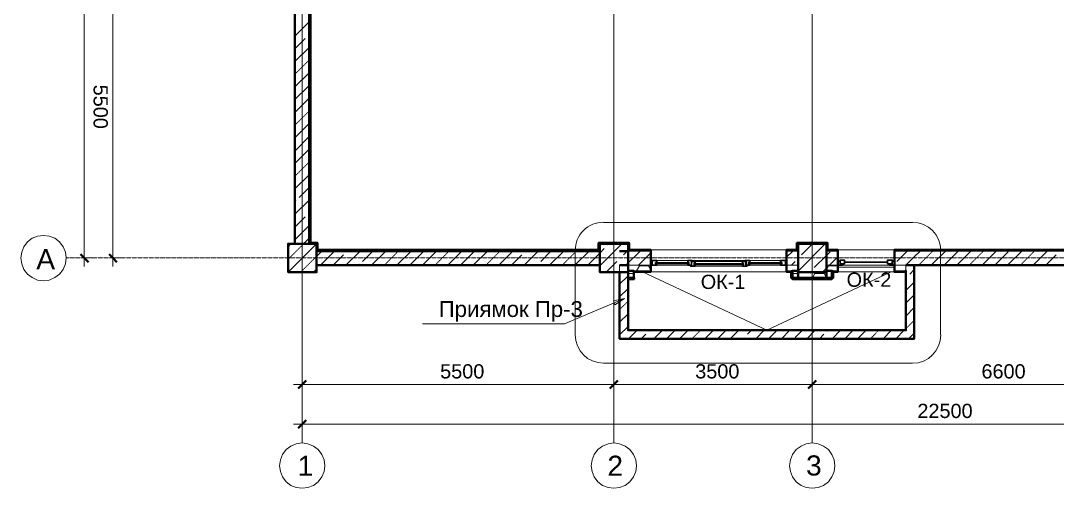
# Model space of a CAD drawing. Header units: millimetres. Extents: x -83618 to -12593, y -3271 to 55593.
# Drawn here: x -56740 to -38448, y 16857 to 25109 of the extents above; entities that cross this region are included whole.
import ezdxf

# ---------------------------------------------------------------- set-up
doc = ezdxf.new("R2010")
doc.units = ezdxf.units.MM
doc.linetypes.add('PDF_IMPORT', pattern=[1, 0.8, -0.2])
doc.layers.add('PDF _Геометрия', color=7, linetype='Continuous')
doc.layers.add('PDF _Текст', color=7, linetype='Continuous')
doc.styles.add('PDF Arial', font='arial.ttf')

msp = doc.modelspace()

# ---------------------------------------------------------------- linework, layer by layer
at = {"layer": 'PDF _Геометрия', "linetype": 'PDF_IMPORT', "lineweight": 9, "ltscale": 0.786667}
for points in [[(-51773.52465, 17656.98676), (-51773.52465, 47496.07923)], [(-46273.17257, 17656.98676), (-46273.17257, 47496.07923)], [(-42771.40877, 17656.98676), (-42771.40877, 47496.07923)]]:
    msp.add_lwpolyline(points, dxfattribs=at)
at = {"layer": 'PDF _Геометрия', "lineweight": 18}
for points in [[(-55618.26652, 46577.23674), (-55618.26652, 20769.19521)], [(-55114.38516, 46577.23674), (-55114.38516, 40424.80288), (-55114.38516, 33421.27529), (-55114.38516, 29673.92226), (-55114.38516, 26421.98199), (-55114.38516, 20769.19521)], [(-41005.70684, 21548.3059), (-46455.24735, 21548.3059)], [(-49406.55251, 21044.42453), (-49457.36408, 21044.42453), (-49605.56448, 21044.42453)], [(-46954.89442, 21048.65883), (-46954.89442, 19562.42051)], [(-45621.0908, 20875.05264), (-45621.0908, 21044.42453), (-46023.34904, 21044.42453), (-45621.0908, 21044.42453), (-45621.0908, 21065.59602), (-43224.47858, 21065.59602), (-43224.47858, 21044.42453), (-43224.47858, 20875.05264)], [(-41323.27913, 20794.601), (-41120.03286, 20794.601), (-41323.27913, 20794.601), (-41323.27913, 20896.22413), (-41323.27913, 21044.42453), (-41323.27913, 21065.59602), (-42322.57327, 21065.59602), (-42322.57327, 21044.42453), (-42322.57327, 20896.22413), (-42322.57327, 20794.601), (-42521.58524, 20794.601), (-42322.57327, 20794.601)], [(-42322.57327, 21044.42453), (-42521.58524, 21044.42453)], [(-42521.58524, 21044.42453), (-42322.57327, 21044.42453)], [(-40506.05976, 19562.42051), (-40506.05976, 21048.65883)], [(-55664.84379, 20921.62991), (-55618.26652, 20921.62991), (-55465.83182, 20921.62991)], [(-55160.96242, 20921.62991), (-55114.38516, 20921.62991), (-54961.95046, 20921.62991)], [(-45599.91931, 20875.05264), (-43245.65006, 20875.05264)], [(-45599.91931, 20794.601), (-44901.26027, 20794.601), (-44922.43176, 20794.601), (-44922.43176, 20777.66381), (-43923.13762, 20777.66381), (-43923.13762, 20794.601), (-43944.3091, 20794.601), (-43944.3091, 20858.11545), (-44901.26027, 20858.11545), (-44901.26027, 20794.601), (-44905.49457, 20794.601), (-44905.49457, 20858.11545), (-43940.07481, 20858.11545), (-43940.07481, 20794.601), (-43944.3091, 20794.601), (-43245.65006, 20794.601)], [(-46171.54944, 20794.601), (-46171.54944, 19494.67175), (-40971.83246, 19494.67175), (-40971.83246, 20794.601)], [(-45621.0908, 20794.601), (-46023.34904, 20794.601), (-45621.0908, 20794.601), (-45621.0908, 20697.21216), (-45621.0908, 20676.04067), (-43224.47858, 20676.04067), (-43224.47858, 20697.21216), (-43122.85544, 20697.21216), (-43224.47858, 20697.21216), (-43224.47858, 20794.601), (-43021.23231, 20794.601), (-43224.47858, 20794.601)], [(-41378.32499, 20676.04067), (-43571.69095, 19647.10645), (-41120.03286, 19647.10645), (-46023.34904, 19647.10645), (-43571.69095, 19647.10645), (-45765.05691, 20676.04067)], [(-41323.27913, 20697.21216), (-41128.50146, 20697.21216), (-41323.27913, 20697.21216), (-41323.27913, 20676.04067), (-42322.57327, 20676.04067), (-42322.57327, 20697.21216), (-42424.1964, 20697.21216), (-42322.57327, 20697.21216), (-42322.57327, 20714.14935)], [(-41323.27913, 20760.72662), (-42322.57327, 20760.72662)], [(-41120.03286, 20248.37666), (-41120.03286, 20697.21216), (-41120.03286, 20794.601)], [(-46023.34904, 20248.37666), (-46023.34904, 20570.18324)], [(-46082.6292, 20206.03368), (-47145.4378, 19757.19818), (-49647.90745, 19757.19818)], [(-46023.34904, 19960.44444), (-46023.34904, 20011.25601), (-46023.34904, 20159.45641)], [(-41120.03286, 19960.44444), (-41120.03286, 20011.25601), (-41120.03286, 20159.45641)], [(-46455.24735, 19062.77344), (-41005.70684, 19062.77344)], [(-51925.95935, 18690.15528), (-46273.17257, 18690.15528), (-42771.40877, 18690.15528), (-36170.13942, 18690.15528), (-29120.03455, 18690.15528)], [(-51773.52465, 18639.34371), (-51773.52465, 18690.15528), (-51773.52465, 18838.35568)], [(-46273.17257, 18639.34371), (-46273.17257, 18690.15528), (-46273.17257, 18838.35568)], [(-42771.40877, 18639.34371), (-42771.40877, 18690.15528), (-42771.40877, 18838.35568)], [(-51773.52465, 17936.45038), (-51773.52465, 17987.26194), (-51773.52465, 18139.69664)], [(-51925.95935, 17987.26194), (-29120.03455, 17987.26194)]]:
    msp.add_lwpolyline(points, dxfattribs=at)
at = {"layer": 'PDF _Геометрия', "lineweight": 40}
for points in [[(-51650.73003, 26172.15846), (-51629.55855, 26172.15846), (-51629.55855, 21171.45345), (-51629.55855, 21188.39064), (-51523.70112, 21188.39064), (-51523.70112, 21171.45345), (-51629.55855, 21171.45345), (-51650.73003, 21171.45345), (-51650.73003, 26172.15846), (-51650.73003, 21171.45345), (-51900.55357, 21171.45345), (-51900.55357, 26172.15846)], [(-51523.70112, 21171.45345), (-52023.34819, 21171.45345)], [(-52023.34819, 21171.45345), (-52023.34819, 20671.80638)], [(-51523.70112, 20671.80638), (-51523.70112, 21171.45345)], [(-46522.99611, 21044.42453), (-46522.99611, 21065.59602), (-51523.70112, 21065.59602), (-51523.70112, 21044.42453), (-46522.99611, 21044.42453), (-51523.70112, 21044.42453), (-51523.70112, 20794.601), (-46522.99611, 20794.601)], [(-36419.96295, 20794.601), (-40971.83246, 20794.601), (-41120.03286, 20794.601), (-40971.83246, 20794.601), (-40971.83246, 19494.67175), (-41120.03286, 19494.67175), (-46023.34904, 19494.67175), (-46171.54944, 19494.67175), (-46171.54944, 20671.80638), (-46522.99611, 20671.80638), (-46023.34904, 20671.80638), (-46023.34904, 21171.45345), (-46522.99611, 21171.45345), (-46023.34904, 21171.45345), (-46023.34904, 21044.42453), (-46171.54944, 21044.42453)], [(-46023.34904, 21044.42453), (-46023.34904, 21065.59602), (-45621.0908, 21065.59602), (-45621.0908, 21044.42453), (-45621.0908, 20794.601), (-45621.0908, 20697.21216), (-45621.0908, 20676.04067), (-45921.7259, 20676.04067), (-45921.7259, 20697.21216), (-46023.34904, 20697.21216), (-46023.34904, 20570.18324), (-45921.7259, 20570.18324), (-45921.7259, 20697.21216), (-46023.34904, 20697.21216), (-46023.34904, 20794.601), (-46171.54944, 20794.601)], [(-46171.54944, 20671.80638), (-46023.34904, 20671.80638), (-46023.34904, 19647.10645), (-41120.03286, 19647.10645), (-41120.03286, 20697.21216), (-41128.50146, 20697.21216), (-41128.50146, 20676.04067), (-41323.27913, 20676.04067), (-41323.27913, 20697.21216), (-41323.27913, 20794.601), (-41323.27913, 21044.42453), (-41323.27913, 21065.59602), (-40971.83246, 21065.59602), (-36419.96295, 21065.59602), (-36419.96295, 21044.42453)], [(-43021.23231, 20794.601), (-43021.23231, 20697.21216), (-43122.85544, 20697.21216), (-43122.85544, 20676.04067), (-43224.47858, 20676.04067), (-43224.47858, 20697.21216), (-43224.47858, 20794.601), (-43224.47858, 21044.42453), (-43224.47858, 21065.59602), (-43021.23231, 21065.59602), (-43021.23231, 21044.42453)], [(-42521.58524, 20794.601), (-42521.58524, 20697.21216), (-42424.1964, 20697.21216), (-42424.1964, 20676.04067), (-42322.57327, 20676.04067), (-42322.57327, 20697.21216), (-42322.57327, 20794.601), (-42322.57327, 21044.42453), (-42322.57327, 21065.59602), (-42521.58524, 21065.59602), (-42521.58524, 21044.42453)], [(-55546.28347, 20849.64686), (-55618.26652, 20921.62991), (-55686.01528, 20989.37867)], [(-55042.4021, 20849.64686), (-55114.38516, 20921.62991), (-55182.13391, 20989.37867)], [(-52023.34819, 20671.80638), (-51523.70112, 20671.80638)], [(-51701.5416, 18757.90404), (-51773.52465, 18690.15528), (-51845.50771, 18618.17223)], [(-46201.18952, 18757.90404), (-46273.17257, 18690.15528), (-46345.15562, 18618.17223)], [(-42703.66002, 18757.90404), (-42771.40877, 18690.15528), (-42843.39183, 18618.17223)], [(-51701.5416, 18059.245), (-51773.52465, 17987.26194), (-51845.50771, 17919.51319)]]:
    msp.add_lwpolyline(points, dxfattribs=at)
at = {"layer": 'PDF _Геометрия', "color": 49, "lineweight": 9, "true_color": 0x474747}
for points in [[(-51900.55357, 24838.35484), (-51650.73003, 25088.17837)], [(-51887.85068, 25075.47548), (-51883.61638, 25075.47548)], [(-51900.55357, 24613.93708), (-51718.47879, 24796.01186)], [(-51663.43293, 24851.05773), (-51659.19863, 24851.05773)], [(-51900.55357, 24389.51933), (-51650.73003, 24639.34287)], [(-51900.55357, 23940.68383), (-51650.73003, 24190.50736)], [(-51900.55357, 23716.26607), (-51663.43293, 23953.38672)], [(-51900.55357, 23491.84832), (-51650.73003, 23741.67186)], [(-51900.55357, 23043.01282), (-51650.73003, 23292.83635)], [(-51887.85068, 22827.06366), (-51650.73003, 23068.4186)], [(-51900.55357, 22589.94302), (-51650.73003, 22839.76655)], [(-51900.55357, 22141.10751), (-51650.73003, 22390.93105)], [(-51828.57052, 21988.67281), (-51650.73003, 22166.51329)], [(-51900.55357, 21692.27201), (-51650.73003, 21942.09554)], [(-51887.85068, 21929.39265), (-51883.61638, 21933.62695)], [(-51900.55357, 21467.85425), (-51718.47879, 21649.92903)], [(-51663.43293, 21704.9749), (-51659.19863, 21709.20919)], [(-51900.55357, 21243.4365), (-51650.73003, 21493.26004)], [(-51748.11887, 21171.45345), (-51650.73003, 21268.84228)], [(-52023.34819, 21120.64188), (-51972.53662, 21171.45345)], [(-52023.34819, 20671.80638), (-51523.70112, 21171.45345)], [(-51523.70112, 20947.0357), (-51426.31228, 21044.42453)], [(-51451.71806, 20794.601), (-51201.89453, 21044.42453)], [(-51002.88256, 20794.601), (-50753.05902, 21044.42453)], [(-50706.48175, 20862.34975), (-50524.40697, 21044.42453)], [(-50549.81276, 20794.601), (-50299.98922, 21044.42453)], [(-50100.97725, 20794.601), (-49851.15372, 21044.42453)], [(-49863.85661, 20807.30389), (-49626.73597, 21044.42453)], [(-49652.14175, 20794.601), (-49402.31821, 21044.42453)], [(-49203.30624, 20794.601), (-48953.48271, 21044.42453)], [(-48754.47074, 20794.601), (-48504.6472, 21044.42453)], [(-48305.63523, 20794.601), (-48055.8117, 21044.42453)], [(-47856.79973, 20794.601), (-47606.97619, 21044.42453)], [(-47564.63322, 20862.34975), (-47382.55844, 21044.42453)], [(-47407.96422, 20794.601), (-47158.14069, 21044.42453)], [(-46959.12872, 20794.601), (-46709.30518, 21044.42453)], [(-46722.00808, 20807.30389), (-46522.99611, 21006.31586), (-46442.54446, 21086.7675)], [(-46522.99611, 20781.8981), (-46133.44076, 21171.45345)], [(-46383.2643, 21146.04767), (-46383.2643, 21146.04767)], [(-46103.80068, 20976.67578), (-46036.05193, 21044.42453), (-46023.34904, 21057.12742)], [(-46061.45771, 20794.601), (-45811.63417, 21044.42453)], [(-43224.47858, 20938.5671), (-43114.38685, 21044.42453)], [(-43021.23231, 21137.57907), (-42991.59223, 21171.45345)], [(-43021.23231, 20688.74357), (-42542.75673, 21171.45345)], [(-42961.95215, 20976.67578), (-42767.17448, 21171.45345)], [(-41323.27913, 21044.42453), (-41319.04483, 21044.42453)], [(-41276.70186, 20862.34975), (-41094.62708, 21044.42453)], [(-41120.03286, 20794.601), (-40971.83246, 20942.8014), (-40870.20933, 21044.42453)], [(-40671.19736, 20794.601), (-40421.37382, 21044.42453)], [(-40434.07671, 20807.30389), (-40196.95607, 21044.42453)], [(-40222.36185, 20794.601), (-39972.53832, 21044.42453)], [(-39773.52635, 20794.601), (-39523.70281, 21044.42453)], [(-39324.69084, 20794.601), (-39074.86731, 21044.42453)], [(-38875.85534, 20794.601), (-38626.0318, 21044.42453)], [(-51227.30031, 20794.601), (-51045.22553, 20976.67578)], [(-50990.17967, 21031.72164), (-50985.94537, 21035.95594)], [(-48978.88849, 20794.601), (-48741.76785, 21031.72164)], [(-48081.21748, 20794.601), (-47899.1427, 20976.67578)], [(-47844.09684, 21031.72164), (-47844.09684, 21035.95594)], [(-46408.67008, 20671.80638), (-46218.12671, 20862.34975)], [(-46158.84655, 20921.62991), (-46158.84655, 20921.62991)], [(-45837.03996, 20794.601), (-45621.0908, 21010.55015)], [(-43139.79263, 20794.601), (-43072.04388, 20862.34975)], [(-43016.99801, 20921.62991), (-43012.76372, 20921.62991)], [(-42737.5344, 20752.25802), (-42521.58524, 20963.97288), (-42453.83648, 21031.72164)], [(-42466.53938, 20794.601), (-42322.57327, 20942.8014)], [(-39549.10859, 20794.601), (-39311.98795, 21031.72164)], [(-38651.43758, 20794.601), (-38469.3628, 20976.67578)], [(-51574.51268, 20671.80638), (-51523.70112, 20722.61794)], [(-50765.76192, 20807.30389), (-50761.52762, 20811.53819)], [(-47619.67909, 20807.30389), (-47619.67909, 20811.53819)], [(-46184.25233, 20671.80638), (-46171.54944, 20684.50927)], [(-42792.58026, 20697.21216), (-42788.34596, 20697.21216)], [(-42593.56829, 20671.80638), (-42521.58524, 20739.55513)], [(-41120.03286, 20794.601), (-41120.03286, 20794.601)], [(-41052.28411, 20637.932), (-40971.83246, 20718.38365)], [(-46171.54944, 20460.09152), (-46023.34904, 20608.29192)], [(-41120.03286, 20345.76549), (-40971.83246, 20493.96589)], [(-41107.32997, 20582.88614), (-41107.32997, 20587.12043)], [(-46171.54944, 20235.67376), (-46023.34904, 20383.87417)], [(-41120.03286, 20121.34774), (-40971.83246, 20269.54814)], [(-41120.03286, 19896.92999), (-40971.83246, 20045.13039)], [(-46171.54944, 19786.83826), (-46023.34904, 19935.03866)], [(-46171.54944, 19562.42051), (-46023.34904, 19710.62091)], [(-46014.88044, 19494.67175), (-45862.44574, 19647.10645)], [(-45790.46269, 19494.67175), (-45710.01104, 19575.1234)], [(-45654.96518, 19630.16926), (-45650.73088, 19630.16926)], [(-45566.04494, 19494.67175), (-45413.61024, 19647.10645)], [(-45341.62718, 19494.67175), (-45189.19248, 19647.10645)], [(-45117.20943, 19494.67175), (-44964.77473, 19647.10645)], [(-44668.37393, 19494.67175), (-44515.93923, 19647.10645)], [(-44443.95617, 19494.67175), (-44291.52147, 19647.10645)], [(-44219.53842, 19494.67175), (-44067.10372, 19647.10645)], [(-43914.66902, 19575.1234), (-43842.68597, 19647.10645)], [(-43766.46862, 19494.67175), (-43618.26822, 19647.10645)], [(-43542.05087, 19494.67175), (-43410.78765, 19630.16926)], [(-43317.63312, 19494.67175), (-43169.43271, 19647.10645)], [(-43072.04388, 19515.84324), (-42945.01496, 19647.10645)], [(-42868.79761, 19494.67175), (-42720.59721, 19647.10645)], [(-42644.37986, 19494.67175), (-42568.16251, 19575.1234)], [(-42513.11664, 19630.16926), (-42508.88235, 19630.16926)], [(-42419.96211, 19494.67175), (-42271.7617, 19647.10645)], [(-42195.54435, 19494.67175), (-42047.34395, 19647.10645)], [(-41971.1266, 19494.67175), (-41822.9262, 19647.10645)], [(-41522.2911, 19494.67175), (-41374.09069, 19647.10645)], [(-41297.87334, 19494.67175), (-41149.67294, 19647.10645)], [(-41073.45559, 19494.67175), (-40971.83246, 19596.29488)], [(-43969.71489, 19515.84324), (-43969.71489, 19520.07753)]]:
    msp.add_lwpolyline(points, dxfattribs=at)
at = {"layer": 'PDF _Геометрия', "lineweight": 9}
for points in [[(-51650.73003, 24986.55524), (-51638.02714, 24986.55524)], [(-51629.55855, 24935.74367), (-51633.79284, 24927.27508)], [(-51650.73003, 24783.30897), (-51638.02714, 24783.30897)], [(-51629.55855, 24643.57716), (-51629.55855, 24643.57716)], [(-51650.73003, 24478.43957), (-51638.02714, 24478.43957)], [(-51650.73003, 23868.70077), (-51638.02714, 23868.70077)], [(-51650.73003, 23665.45451), (-51638.02714, 23665.45451)], [(-51633.79284, 23428.33386), (-51650.73003, 23457.97394)], [(-51650.73003, 23360.58511), (-51638.02714, 23360.58511)], [(-51650.73003, 22750.84631), (-51638.02714, 22750.84631)], [(-51650.73003, 22547.60004), (-51638.02714, 22547.60004)], [(-51629.55855, 22496.78848), (-51646.49574, 22467.1484)], [(-51642.26144, 22272.37072), (-51650.73003, 22259.66783)], [(-51650.73003, 22242.73064), (-51638.02714, 22242.73064)], [(-51650.73003, 21632.99184), (-51638.02714, 21632.99184)], [(-51646.49574, 21450.91706), (-51650.73003, 21446.68277)], [(-51650.73003, 21429.74558), (-51638.02714, 21429.74558)], [(-51650.73003, 21425.51128), (-51650.73003, 21425.51128)], [(-51633.79284, 21196.85923), (-51650.73003, 21222.26501)], [(-51570.27839, 21175.68775), (-51574.51268, 21171.45345)], [(-50854.68216, 21061.36172), (-50854.68216, 21065.59602)], [(-50727.65324, 21044.42453), (-50731.88754, 21052.89313)], [(-50350.80079, 21057.12742), (-50355.03509, 21044.42453)], [(-50223.77187, 21065.59602), (-50228.00617, 21065.59602)], [(-49990.88553, 21065.59602), (-49999.35412, 21048.65883)], [(-49669.07894, 21044.42453), (-49681.78183, 21065.59602)], [(-49440.42689, 21057.12742), (-49444.66118, 21065.59602)], [(-49317.63227, 21044.42453), (-49317.63227, 21048.65883)], [(-49169.43187, 21065.59602), (-49182.13476, 21044.42453)], [(-48936.54552, 21061.36172), (-48945.01411, 21044.42453)], [(-48847.62528, 21048.65883), (-48860.32817, 21065.59602)], [(-48263.29226, 21044.42453), (-48271.76086, 21065.59602)], [(-47526.52455, 21065.59602), (-47539.22744, 21044.42453)], [(-47175.07788, 21065.59602), (-47175.07788, 21061.36172)], [(-43033.9352, 21124.87618), (-43021.23231, 21124.87618)], [(-42936.54637, 21175.68775), (-42949.24926, 21188.39064)], [(-42521.58524, 21124.87618), (-42500.41375, 21124.87618)], [(-41196.25021, 21052.89313), (-41200.48451, 21044.42453)], [(-40290.11061, 21061.36172), (-40294.3449, 21065.59602)], [(-40163.08169, 21044.42453), (-40167.31599, 21052.89313)], [(-39197.66193, 21065.59602), (-39206.13052, 21044.42453)], [(-39108.74168, 21044.42453), (-39121.44458, 21065.59602)], [(-38880.08963, 21052.89313), (-38884.32393, 21065.59602)], [(-45820.10277, 20781.8981), (-45820.10277, 20781.8981)], [(-45820.10277, 20781.8981), (-45820.10277, 20781.8981)], [(-42483.47656, 20781.8981), (-42483.47656, 20781.8981)], [(-42483.47656, 20781.8981), (-42483.47656, 20781.8981)], [(-43021.23231, 20612.52622), (-43042.4038, 20646.40059)], [(-43021.23231, 20612.52622), (-43042.4038, 20646.40059)], [(-42724.83151, 20646.40059), (-42724.83151, 20646.40059)], [(-42724.83151, 20646.40059), (-42724.83151, 20646.40059)], [(-42521.58524, 20570.18324), (-42521.58524, 20570.18324)], [(-42521.58524, 20570.18324), (-42521.58524, 20570.18324)]]:
    msp.add_lwpolyline(points, dxfattribs=at)
at = {"layer": 'PDF _Геометрия', "color": 49, "linetype": 'PDF_IMPORT', "lineweight": 9, "ltscale": 0.069542, "true_color": 0x474747}
for points in [[(-51900.55357, 24165.10158), (-51650.73003, 24414.92511)], [(-50325.39501, 20794.601), (-50075.57147, 21044.42453)], [(-48530.05299, 20794.601), (-48280.22945, 21044.42453)], [(-40895.61511, 20794.601), (-40645.79157, 21044.42453)]]:
    msp.add_lwpolyline(points, dxfattribs=at)
at = {"layer": 'PDF _Геометрия', "color": 49, "linetype": 'PDF_IMPORT', "lineweight": 9, "ltscale": 0.038909, "true_color": 0x474747}
for points in [[(-51900.55357, 23267.43057), (-51650.73003, 23517.25411)], [(-49427.724, 20794.601), (-49177.90046, 21044.42453)]]:
    msp.add_lwpolyline(points, dxfattribs=at)
at = {"layer": 'PDF _Геометрия', "color": 49, "linetype": 'PDF_IMPORT', "lineweight": 9, "ltscale": 0.070711, "true_color": 0x474747}
for points in [[(-51900.55357, 22365.52526), (-51650.73003, 22615.3488)], [(-47183.54647, 20794.601), (-46933.72294, 21044.42453)]]:
    msp.add_lwpolyline(points, dxfattribs=at)
at = {"layer": 'PDF _Геометрия', "lineweight": 18}
for points in [[(-56338.09705, 21319.65385), (-56443.95448, 21306.95096), (-56537.10902, 21268.84228), (-56621.79496, 21205.32783), (-56685.30942, 21120.64188), (-56723.4181, 21023.25305), (-56740.35529, 20921.62991), (-56723.4181, 20815.77248), (-56685.30942, 20718.38365), (-56621.79496, 20637.932), (-56537.10902, 20574.41754), (-56443.95448, 20532.07457), (-56338.09705, 20519.37168), (-56236.47392, 20532.07457), (-56139.08508, 20574.41754), (-56054.39914, 20637.932), (-55990.88468, 20718.38365), (-55952.776, 20815.77248), (-55940.07311, 20921.62991), (-55952.776, 21023.25305), (-55990.88468, 21120.64188), (-56054.39914, 21205.32783), (-56139.08508, 21268.84228), (-56236.47392, 21306.95096)], [(-43021.23231, 21044.42453), (-43224.47858, 21044.42453)], [(-40971.83246, 21044.42453), (-36419.96295, 21044.42453), (-40971.83246, 21044.42453), (-41323.27913, 21044.42453)], [(-44969.00903, 20841.17827), (-45515.23337, 20841.17827), (-45515.23337, 20875.05264), (-44969.00903, 20875.05264)], [(-44888.55738, 20875.05264), (-43957.01199, 20875.05264), (-43957.01199, 20858.11545), (-44888.55738, 20858.11545)], [(-44837.74582, 20858.11545), (-44003.58926, 20858.11545), (-44003.58926, 20824.24108), (-44837.74582, 20824.24108)], [(-43330.33601, 20841.17827), (-43876.56035, 20841.17827), (-43876.56035, 20875.05264), (-43330.33601, 20875.05264)], [(-46522.99611, 20794.601), (-51506.76393, 20794.601), (-51506.76393, 20667.57208), (-52010.6453, 20667.57208), (-52010.6453, 20671.80638), (-52010.6453, 20667.57208), (-51506.76393, 20667.57208), (-51506.76393, 20794.601)], [(-36419.96295, 20794.601), (-40971.83246, 20794.601), (-40971.83246, 19494.67175), (-46171.54944, 19494.67175), (-46171.54944, 20667.57208), (-46506.05892, 20667.57208), (-46506.05892, 20671.80638), (-46506.05892, 20667.57208), (-46171.54944, 20667.57208), (-46171.54944, 19494.67175), (-40971.83246, 19494.67175), (-40971.83246, 20794.601)], [(-45921.7259, 20697.21216), (-45621.0908, 20697.21216)], [(-45536.40486, 20836.94397), (-44947.83754, 20836.94397), (-44947.83754, 20841.17827), (-45536.40486, 20841.17827)], [(-44947.83754, 20820.00678), (-45536.40486, 20820.00678), (-45536.40486, 20836.94397), (-44947.83754, 20836.94397)], [(-45536.40486, 20815.77248), (-44947.83754, 20815.77248), (-44947.83754, 20820.00678), (-45536.40486, 20820.00678)], [(-45515.23337, 20794.601), (-44969.00903, 20794.601), (-44969.00903, 20815.77248), (-45515.23337, 20815.77248)], [(-44858.9173, 20820.00678), (-43986.65208, 20820.00678), (-43986.65208, 20824.24108), (-44858.9173, 20824.24108)], [(-43986.65208, 20803.06959), (-44858.9173, 20803.06959), (-44858.9173, 20820.00678), (-43986.65208, 20820.00678)], [(-44858.9173, 20798.83529), (-43986.65208, 20798.83529), (-43986.65208, 20803.06959), (-44858.9173, 20803.06959)], [(-44837.74582, 20798.83529), (-44003.58926, 20798.83529), (-44003.58926, 20777.66381), (-44837.74582, 20777.66381)], [(-43897.73183, 20836.94397), (-43309.16452, 20836.94397), (-43309.16452, 20841.17827), (-43897.73183, 20841.17827)], [(-43309.16452, 20820.00678), (-43897.73183, 20820.00678), (-43897.73183, 20836.94397), (-43309.16452, 20836.94397)], [(-43897.73183, 20815.77248), (-43309.16452, 20815.77248), (-43309.16452, 20820.00678), (-43897.73183, 20820.00678)], [(-43876.56035, 20794.601), (-43330.33601, 20794.601), (-43330.33601, 20815.77248), (-43876.56035, 20815.77248)], [(-42322.57327, 20794.601), (-42322.57327, 20760.72662), (-41323.27913, 20760.72662), (-41323.27913, 20794.601)], [(-46082.6292, 20206.03368), (-46281.64117, 20163.69071), (-46256.23538, 20095.94196)], [(-52175.78289, 17254.72852), (-52158.8457, 17153.10539), (-52120.73702, 17055.71656), (-52057.22257, 16971.03061), (-51972.53662, 16907.51615), (-51879.38208, 16869.40748), (-51773.52465, 16856.70459), (-51671.90152, 16869.40748), (-51574.51268, 16907.51615), (-51489.82674, 16971.03061), (-51426.31228, 17055.71656), (-51388.20361, 17153.10539), (-51375.50071, 17254.72852), (-51388.20361, 17360.58596), (-51426.31228, 17453.74049), (-51489.82674, 17538.42644), (-51574.51268, 17601.9409), (-51671.90152, 17640.04957), (-51773.52465, 17656.98676), (-51879.38208, 17640.04957), (-51972.53662, 17601.9409), (-52057.22257, 17538.42644), (-52120.73702, 17453.74049), (-52158.8457, 17360.58596)], [(-46671.19651, 17254.72852), (-46658.49362, 17153.10539), (-46620.38494, 17055.71656), (-46556.87048, 16971.03061), (-46472.18454, 16907.51615), (-46374.7957, 16869.40748), (-46273.17257, 16856.70459), (-46171.54944, 16869.40748), (-46074.1606, 16907.51615), (-45989.47466, 16971.03061), (-45925.9602, 17055.71656), (-45887.85152, 17153.10539), (-45870.91434, 17254.72852), (-45887.85152, 17360.58596), (-45925.9602, 17453.74049), (-45989.47466, 17538.42644), (-46074.1606, 17601.9409), (-46171.54944, 17640.04957), (-46273.17257, 17656.98676), (-46374.7957, 17640.04957), (-46472.18454, 17601.9409), (-46556.87048, 17538.42644), (-46620.38494, 17453.74049), (-46658.49362, 17360.58596)], [(-43173.66701, 17254.72852), (-43156.72982, 17153.10539), (-43118.62115, 17055.71656), (-43055.10669, 16971.03061), (-42970.42074, 16907.51615), (-42877.2662, 16869.40748), (-42771.40877, 16856.70459), (-42669.78564, 16869.40748), (-42572.39681, 16907.51615), (-42487.71086, 16971.03061), (-42424.1964, 17055.71656), (-42386.08773, 17153.10539), (-42373.38484, 17254.72852), (-42386.08773, 17360.58596), (-42424.1964, 17453.74049), (-42487.71086, 17538.42644), (-42572.39681, 17601.9409), (-42669.78564, 17640.04957), (-42771.40877, 17656.98676), (-42877.2662, 17640.04957), (-42970.42074, 17601.9409), (-43055.10669, 17538.42644), (-43118.62115, 17453.74049), (-43156.72982, 17360.58596)]]:
    msp.add_lwpolyline(points, close=True, dxfattribs=at)
at = {"layer": 'PDF _Геометрия', "color": 49, "linetype": 'PDF_IMPORT', "lineweight": 9, "ltscale": 0.075425, "true_color": 0x474747}
for points in [[(-52023.34819, 20896.22413), (-51748.11887, 21171.45345)], [(-51798.93044, 20671.80638), (-51523.70112, 20947.0357)]]:
    msp.add_lwpolyline(points, dxfattribs=at)
at = {"layer": 'PDF _Геометрия', "lineweight": 40}
for points in [[(-51523.70112, 21171.45345), (-51523.70112, 20671.80638), (-52023.34819, 20671.80638), (-52023.34819, 21171.45345)], [(-51523.70112, 21065.59602), (-51523.70112, 21188.39064), (-51502.52963, 21188.39064), (-51502.52963, 21065.59602)], [(-46002.17755, 21171.45345), (-46002.17755, 21188.39064), (-46171.54944, 21188.39064), (-46544.16759, 21188.39064), (-46544.16759, 21171.45345), (-46522.99611, 21171.45345), (-46522.99611, 21065.59602), (-46544.16759, 21065.59602), (-46544.16759, 21171.45345), (-46171.54944, 21171.45345)], [(-46522.99611, 20671.80638), (-46522.99611, 21171.45345)], [(-46023.34904, 21065.59602), (-46023.34904, 21171.45345), (-46002.17755, 21171.45345), (-46002.17755, 21065.59602)], [(-42521.58524, 21188.39064), (-42521.58524, 21171.45345), (-43042.4038, 21171.45345), (-43021.23231, 21171.45345), (-43021.23231, 20671.80638), (-43021.23231, 21171.45345), (-43021.23231, 21065.59602), (-43042.4038, 21065.59602), (-43042.4038, 21171.45345), (-43042.4038, 21188.39064)], [(-42521.58524, 21171.45345), (-43021.23231, 21171.45345), (-42521.58524, 21171.45345), (-42521.58524, 20671.80638), (-43021.23231, 20671.80638), (-42521.58524, 20671.80638)], [(-42521.58524, 21065.59602), (-42521.58524, 21188.39064), (-42500.41375, 21188.39064), (-42500.41375, 21065.59602)], [(-43122.85544, 20688.74357), (-43122.85544, 20565.94895), (-43144.02693, 20565.94895), (-43144.02693, 20688.74357)], [(-43122.85544, 20570.18324), (-43122.85544, 20697.21216), (-43021.23231, 20697.21216), (-43021.23231, 20570.18324)], [(-42521.58524, 20570.18324), (-43021.23231, 20570.18324), (-43021.23231, 20671.80638), (-42521.58524, 20671.80638)], [(-42424.1964, 20697.21216), (-42424.1964, 20570.18324), (-42521.58524, 20570.18324), (-42521.58524, 20697.21216)], [(-42424.1964, 20565.94895), (-42424.1964, 20688.74357), (-42403.02492, 20688.74357), (-42403.02492, 20565.94895)], [(-46019.11474, 20570.18324), (-45917.49161, 20570.18324), (-45917.49161, 20549.01176), (-46019.11474, 20549.01176)], [(-43122.85544, 20570.18324), (-42424.1964, 20570.18324), (-42424.1964, 20549.01176), (-43122.85544, 20549.01176)]]:
    msp.add_lwpolyline(points, close=True, dxfattribs=at)
at = {"layer": 'PDF _Геометрия', "color": 49, "linetype": 'PDF_IMPORT', "lineweight": 9, "ltscale": 0.037712, "true_color": 0x474747}
msp.add_lwpolyline([(-39997.9441, 20794.601), (-39748.12056, 21044.42453)], dxfattribs=at)
at = {"layer": 'PDF _Геометрия', "color": 49, "linetype": 'PDF_IMPORT', "lineweight": 9, "ltscale": 0.068354, "true_color": 0x474747}
msp.add_lwpolyline([(-39100.27309, 20794.601), (-38850.44955, 21044.42453)], dxfattribs=at)
at = {"layer": 'PDF _Геометрия', "linetype": 'PDF_IMPORT', "lineweight": 9, "ltscale": 0.833333}
msp.add_lwpolyline([(-55940.07311, 20921.62991), (-28175.78628, 20921.62991)], dxfattribs=at)
at = {"layer": 'PDF _Геометрия', "lineweight": 9}
for points in [[(-45621.0908, 20875.05264), (-45621.0908, 20794.601), (-45599.91931, 20794.601), (-45599.91931, 20875.05264)], [(-43224.47858, 20794.601), (-43224.47858, 20875.05264), (-43245.65006, 20875.05264), (-43245.65006, 20794.601)], [(-45654.96518, 20794.601), (-45659.19947, 20781.8981), (-45820.10277, 20781.8981), (-45870.91434, 20697.21216), (-45820.10277, 20781.8981), (-45828.57136, 20794.601), (-45820.10277, 20781.8981), (-45659.19947, 20781.8981), (-45621.0908, 20718.38365), (-45659.19947, 20781.8981)], [(-43042.4038, 20646.40059), (-43122.85544, 20646.40059), (-43042.4038, 20646.40059), (-43021.23231, 20676.04067)], [(-42551.22532, 20671.80638), (-42563.92821, 20646.40059), (-42724.83151, 20646.40059), (-42767.17448, 20570.18324), (-42724.83151, 20646.40059), (-42737.5344, 20671.80638), (-42724.83151, 20646.40059), (-42563.92821, 20646.40059), (-42521.58524, 20570.18324), (-42563.92821, 20646.40059)], [(-42322.57327, 20790.3667), (-42326.80757, 20781.8981), (-42483.47656, 20781.8981), (-42521.58524, 20718.38365), (-42483.47656, 20781.8981), (-42491.94516, 20794.601), (-42483.47656, 20781.8981), (-42326.80757, 20781.8981), (-42322.57327, 20773.42951), (-42326.80757, 20781.8981)], [(-45921.7259, 20646.40059), (-46023.34904, 20646.40059)], [(-43021.23231, 20612.52622), (-42995.82653, 20570.18324)]]:
    msp.add_lwpolyline(points, close=True, dxfattribs=at)
at = {"layer": 'PDF _Геометрия', "color": 36, "lineweight": 9, "true_color": 0x7f3f00}
for points in [[(-45621.0908, 20875.05264), (-43224.47858, 20875.05264)], [(-43245.65006, 20875.05264), (-45599.91931, 20875.05264)], [(-45599.91931, 20794.601), (-44901.26027, 20794.601), (-45561.81064, 20794.601)], [(-43880.79464, 20794.601), (-43944.3091, 20794.601), (-43245.65006, 20794.601)]]:
    msp.add_lwpolyline(points, dxfattribs=at)
at = {"layer": 'PDF _Геометрия', "lineweight": 30}
for points in [[(-45599.91931, 20794.601), (-45515.23337, 20794.601), (-45515.23337, 20815.77248), (-45536.40486, 20815.77248), (-45536.40486, 20841.17827), (-45515.23337, 20841.17827), (-45515.23337, 20875.05264), (-45599.91931, 20875.05264)], [(-44969.00903, 20794.601), (-44905.49457, 20794.601), (-44905.49457, 20858.11545), (-44888.55738, 20858.11545), (-44888.55738, 20875.05264), (-44969.00903, 20875.05264), (-44969.00903, 20841.17827), (-44947.83754, 20841.17827), (-44947.83754, 20815.77248), (-44969.00903, 20815.77248)], [(-44837.74582, 20824.24108), (-44837.74582, 20858.11545), (-44901.26027, 20858.11545), (-44901.26027, 20794.601), (-44922.43176, 20794.601), (-44922.43176, 20777.66381), (-44837.74582, 20777.66381), (-44837.74582, 20798.83529), (-44858.9173, 20798.83529), (-44858.9173, 20824.24108)], [(-44003.58926, 20858.11545), (-44003.58926, 20824.24108), (-43986.65208, 20824.24108), (-43986.65208, 20798.83529), (-44003.58926, 20798.83529), (-44003.58926, 20777.66381), (-43923.13762, 20777.66381), (-43923.13762, 20794.601), (-43944.3091, 20794.601), (-43944.3091, 20858.11545)], [(-43957.01199, 20875.05264), (-43957.01199, 20858.11545), (-43940.07481, 20858.11545), (-43940.07481, 20794.601), (-43876.56035, 20794.601), (-43876.56035, 20815.77248), (-43897.73183, 20815.77248), (-43897.73183, 20841.17827), (-43876.56035, 20841.17827), (-43876.56035, 20875.05264)], [(-43245.65006, 20794.601), (-43245.65006, 20875.05264), (-43330.33601, 20875.05264), (-43330.33601, 20841.17827), (-43309.16452, 20841.17827), (-43309.16452, 20815.77248), (-43330.33601, 20815.77248), (-43330.33601, 20794.601)], [(-42204.01295, 20815.77248), (-42204.01295, 20883.52124), (-42280.2303, 20883.52124), (-42280.2303, 20815.77248)], [(-41441.83945, 20815.77248), (-41441.83945, 20883.52124), (-41361.3878, 20883.52124), (-41361.3878, 20815.77248)]]:
    msp.add_lwpolyline(points, close=True, dxfattribs=at)
for points in [[(-42305.63608, 20794.601), (-42322.57327, 20794.601), (-42322.57327, 20866.58405), (-42288.69889, 20866.58405)], [(-42242.12162, 20815.77248), (-42242.12162, 20794.601), (-42322.57327, 20794.601), (-42322.57327, 20866.58405), (-42280.2303, 20866.58405)], [(-41361.3878, 20866.58405), (-41323.27913, 20866.58405), (-41323.27913, 20794.601), (-41403.73077, 20794.601), (-41403.73077, 20815.77248)], [(-41335.98202, 20794.601), (-41323.27913, 20794.601), (-41323.27913, 20866.58405), (-41357.1535, 20866.58405)], [(-41441.83945, 20849.64686), (-42204.01295, 20849.64686)]]:
    msp.add_lwpolyline(points, dxfattribs=at)
at = {"layer": 'PDF _Геометрия', "color": 49, "linetype": 'PDF_IMPORT', "lineweight": 9, "ltscale": 0.014142, "true_color": 0x474747}
msp.add_lwpolyline([(-46171.54944, 20011.25601), (-46023.34904, 20159.45641)], dxfattribs=at)
at = {"layer": 'PDF _Геометрия', "color": 49, "linetype": 'PDF_IMPORT', "lineweight": 9, "ltscale": 0.013017, "true_color": 0x474747}
for points in [[(-41120.03286, 19672.51223), (-40971.83246, 19820.71264)], [(-44892.79168, 19494.67175), (-44740.35698, 19647.10645)]]:
    msp.add_lwpolyline(points, dxfattribs=at)
at = {"layer": 'PDF _Геометрия', "color": 49, "linetype": 'PDF_IMPORT', "lineweight": 9, "ltscale": 0.011785, "true_color": 0x474747}
msp.add_lwpolyline([(-41746.70885, 19494.67175), (-41598.50845, 19647.10645)], dxfattribs=at)
at = {"layer": 'PDF _Геометрия', "lineweight": 18}
msp.add_arc((-46459.70085, 21057.34662), 495.2136, 89.484727362, 180.515272639, dxfattribs=at)
for points in [[(-41001.47254, 21552.5402), (-40726.24322, 21552.5402), (-40506.05976, 21332.35674), (-40501.82547, 21052.89313)], [(-46455.24735, 19062.77344), (-46734.71097, 19067.00773), (-46954.89442, 19287.19119), (-46954.89442, 19562.42051)], [(-40501.82547, 19562.42051), (-40506.05976, 19287.19119), (-40726.24322, 19062.77344), (-41001.47254, 19062.77344)]]:
    msp.add_open_spline(points, degree=3, dxfattribs=at)

# ---------------------------------------------------------------- texts
at = {"layer": 'PDF _Текст', "insert": (-55458.48949, 23981.14505), "char_height": 251.014861, "attachment_point": 7, "rotation": 270, "style": 'PDF Arial'}
msp.add_mtext('5500', dxfattribs=at)
at = {"layer": 'PDF _Текст', "attachment_point": 7, "style": 'PDF Arial'}
for s, insert, char_height in [('А', (-56465.12108, 20722.63125), 354.73247), ('ОК-1', (-44740.35678, 20370.93054), 251.014861), ('ОК-2', (-42165.9051, 20409.29338), 251.014861), ('Приямок Пр-3', (-49364.20749, 19795.84646), 280.3417554), ('5500', (-49338.80172, 18791.79249), 251.014861), ('3500', (-44837.75037, 18791.79249), 251.014861), ('6600', (-39786.23062, 18791.79249), 251.014861), ('22500', (-40916.78792, 18093.13373), 251.014861), ('1', (-51853.97325, 17076.9028), 354.73247), ('2', (-46387.49774, 17076.9028), 354.73247), ('3', (-42881.50105, 17076.9028), 354.73247)]:
    msp.add_mtext(s, dxfattribs=dict(at, insert=insert, char_height=char_height))

doc.saveas('drawing.dxf')
